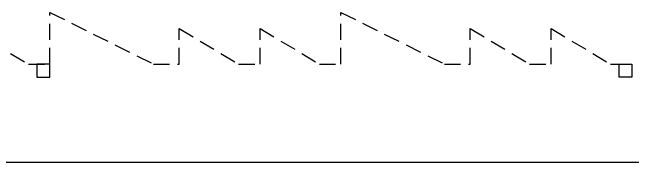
# Model space of a CAD drawing. Header units: millimetres. Extents: x 4436 to 4619, y 1272 to 1428.
# Drawn here: x 4531.98 to 4541.57, y 1312.37 to 1314.7 of the extents above; entities that cross this region are included whole.
import ezdxf

# ---------------------------------------------------------------- set-up
doc = ezdxf.new("R2010")
doc.units = ezdxf.units.MM
doc.linetypes.add('HIDDEN', pattern=[0.375, 0.25, -0.125])
for name, color, linetype in [('ALV', 2, 'Continuous'), ('ESTR', 3, 'Continuous'), ('PROJ', 1, 'HIDDEN')]:
    doc.layers.add(name, color=color, linetype=linetype)

# ---------------------------------------------------------------- blocks, each defined once
blk = doc.blocks.new('BRISEPRJ')
at = {"layer": 'PROJ'}
for p, q in [((0, 0), (0, 0.8)), ((0, 0.8), (1.6, 0)), ((2, 0), (2, 0.55)), ((2, 0.55), (2.9167, 0)), ((3.25, 0), (3.25, 0.55)), ((3.25, 0.55), (4.1667, 0)), ((1.6, 0), (2, 0)), ((2.9167, 0), (3.25, 0)), ((4.1667, 0), (4.5, 0))]:
    blk.add_line(p, q, dxfattribs=at)

msp = doc.modelspace()

# ---------------------------------------------------------------- linework, layer by layer
at = {"layer": 'ALV'}
msp.add_line((4547.80441, 1312.37345), (4520.31441, 1312.37345), dxfattribs=at)
at = {"layer": 'ESTR'}
for points in [[(4532.56441, 1313.69845), (4532.56441, 1313.89845), (4532.36441, 1313.89845), (4532.36441, 1313.69845)], [(4541.36441, 1313.69845), (4541.36441, 1313.89845), (4541.56441, 1313.89845), (4541.56441, 1313.69845)]]:
    msp.add_lwpolyline(points, close=True, dxfattribs=at)

# ---------------------------------------------------------------- block references
at = {"layer": 'PROJ'}
for p in [(4528.06441, 1313.89845), (4532.56441, 1313.89845), (4537.06441, 1313.89845)]:
    msp.add_blockref('BRISEPRJ', p, dxfattribs=at)

doc.saveas('drawing.dxf')
